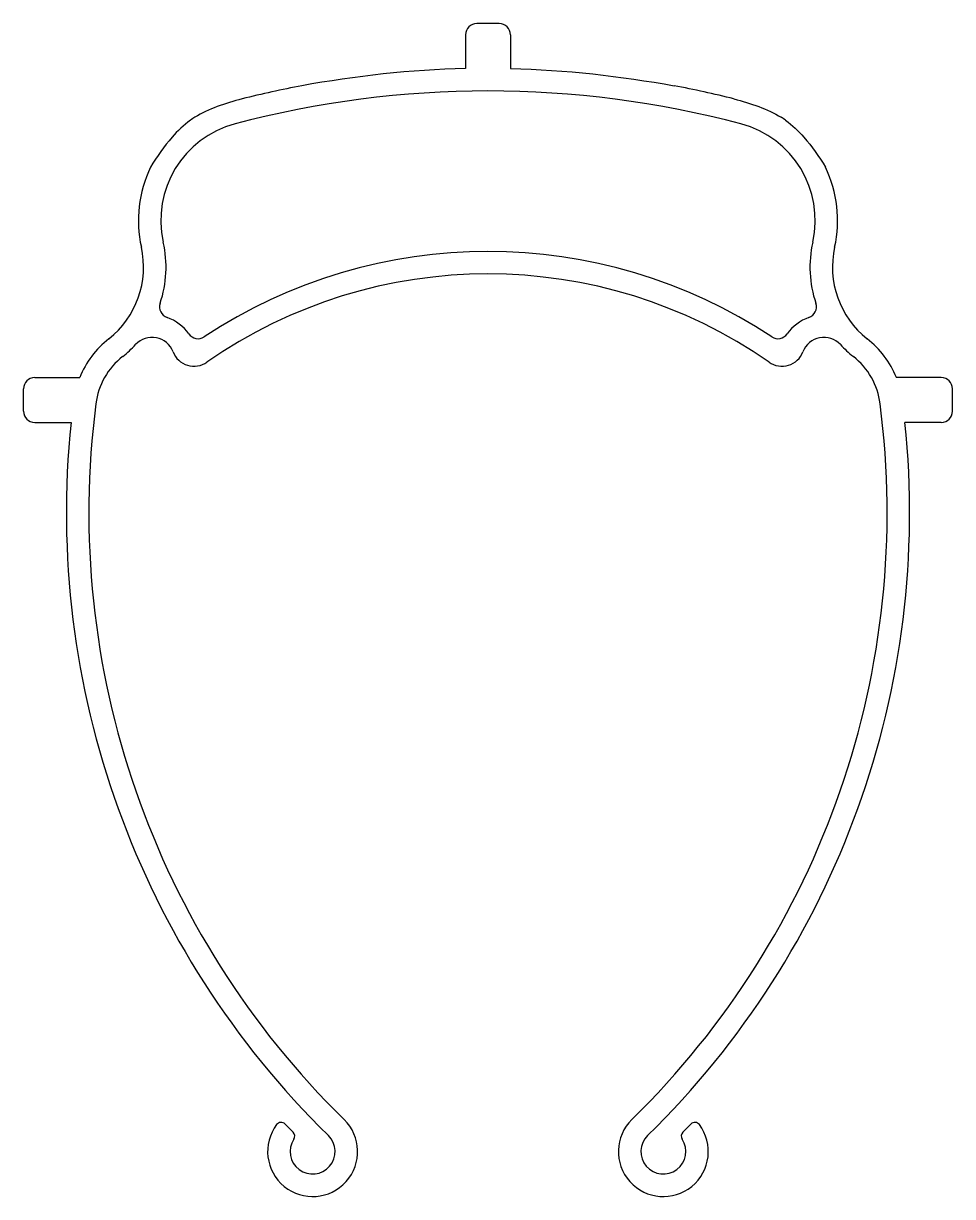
# Model space of a CAD drawing. Header units: inches. Extents: x 0.32 to 6.83, y 0.37 to 8.58.
import ezdxf

# ---------------------------------------------------------------- set-up
doc = ezdxf.new("R2010")
doc.units = ezdxf.units.IN
doc.header["$MEASUREMENT"] = 0

msp = doc.modelspace()

# ---------------------------------------------------------------- linework, layer by layer
at = {"color": 7, "linetype": 'Continuous', "lineweight": 25}
for p, q in [((3.6508, 8.5788), (3.4933, 8.5788)), ((3.4145, 8.5), (3.4145, 8.2628)), ((3.7295, 8.5), (3.7295, 8.2628)), ((0.3974, 6.0994), (0.7124, 6.0994)), ((6.7467, 6.0994), (6.4317, 6.0994)), ((0.3187, 5.8632), (0.3187, 6.0207)), ((6.8254, 5.8632), (6.8254, 6.0207)), ((0.3974, 5.7845), (0.6519, 5.7845)), ((6.7467, 5.7845), (6.4922, 5.7845)), ((2.2075, 0.8165), (2.151, 0.873)), ((4.9366, 0.8165), (4.9931, 0.873))]:
    msp.add_line(p, q, dxfattribs=at)
for centre, radius, start, end in [((3.4933, 8.5), 0.0787, 90, 180), ((3.6508, 8.5), 0.0787, 360, 90), ((3.572, 1.1946), 7.0692, 100.62684, 104.0983), ((3.572, 1.1946), 7.0692, 75.9017, 79.37316), ((3.572, 1.1946), 6.9117, 75.14784, 104.85216), ((1.9794, 7.2004), 0.8559, 122.47861, 124.98063), ((5.1647, 7.2004), 0.8559, 55.01937, 57.52139), ((1.9794, 7.2004), 0.6984, 104.85216, 192.65971), ((5.1647, 7.2004), 0.6984, 347.34029, 75.14784), ((1.9794, 7.2004), 0.8559, 154.26429, 192.65971), ((5.1647, 7.2004), 0.8559, 347.34029, 25.73571), ((0.5208, 6.8727), 0.6391, 308.20645, 12.65971), ((0.5208, 6.8727), 0.7966, 341.45027, 12.65971), ((3.572, 3.3829), 3.5998, 56.48969, 123.51031), ((6.6233, 6.8727), 0.7966, 167.34029, 198.54973), ((6.6233, 6.8727), 0.6391, 167.34029, 231.79355), ((3.572, 3.3829), 3.4423, 55.12017, 124.87983), ((1.3506, 6.5943), 0.0787, 161.45027, 250.53973), ((5.7934, 6.5943), 0.0787, 289.46027, 18.54973), ((1.2194, 6.2231), 0.315, 35.19804, 70.53973), ((5.9246, 6.2231), 0.315, 109.46027, 144.80196), ((1.3245, 5.8516), 0.6604, 128.20645, 157.95949), ((0.5208, 6.8727), 0.7966, 308.20645, 317.08193), ((1.2194, 6.2231), 0.1575, 21.00973, 137.08193), ((1.5412, 6.45), 0.0787, 215.19804, 303.51031), ((5.6029, 6.45), 0.0787, 236.48969, 324.80196), ((5.9246, 6.2231), 0.1575, 42.91807, 158.99027), ((6.6233, 6.8727), 0.7966, 222.91807, 231.79355), ((5.8196, 5.8516), 0.6604, 22.04051, 51.79355), ((1.3245, 5.8516), 0.5029, 128.20645, 172.64076), ((1.5135, 6.336), 0.1575, 201.00973, 304.87983), ((5.6306, 6.336), 0.1575, 235.12017, 338.99027), ((5.8196, 5.8516), 0.5029, 7.35924, 51.79355), ((0.3974, 6.0207), 0.0787, 90, 180), ((6.7467, 6.0207), 0.0787, 360, 90), ((6.7216, 5.1545), 5.9449, 172.64076, 225.62541), ((0.4224, 5.1545), 5.9449, 314.37459, 7.35924), ((0.3974, 5.8632), 0.0787, 180, 270), ((6.7467, 5.8632), 0.0787, 270, 360), ((6.7216, 5.1545), 6.1024, 174.07505, 225.62541), ((0.4224, 5.1545), 6.1024, 314.37459, 5.92495), ((2.3438, 0.6801), 0.315, 143.21321, 45.62541), ((4.8002, 0.6801), 0.315, 134.37459, 36.78679), ((2.1231, 0.8451), 0.0394, 45, 143.21321), ((5.0209, 0.8451), 0.0394, 36.78679, 135), ((2.3438, 0.6801), 0.1575, 146.53696, 45.62541), ((2.1796, 0.7886), 0.0394, 326.53696, 45), ((4.8002, 0.6801), 0.1575, 134.37459, 33.46304), ((4.9644, 0.7886), 0.0394, 135, 213.46304)]:
    msp.add_arc(centre, radius, start, end, dxfattribs=at)
for points in [[(3.4145, 8.2628), (3.0313, 8.2551), (2.6424, 8.2098), (2.2684, 8.1426)], [(3.7295, 8.2628), (4.1127, 8.2551), (4.5017, 8.2098), (4.8757, 8.1426)], [(1.8501, 8.0509), (1.7334, 8.0192), (1.6131, 7.9805), (1.5198, 7.9224)], [(5.294, 8.0509), (5.4106, 8.0192), (5.531, 7.9805), (5.6243, 7.9224)]]:
    msp.add_open_spline(points, degree=3, dxfattribs=at)
for points in [[(1.4887, 7.9016), (1.4398, 7.8667), (1.3397, 7.7685), (1.2543, 7.6484), (1.2084, 7.572)], [(5.6553, 7.9016), (5.7042, 7.8667), (5.8043, 7.7685), (5.8898, 7.6484), (5.9356, 7.572)]]:
    msp.add_open_spline(points, degree=3, knots=[0.5005347, 0.5005347, 0.5005347, 0.5005347, 0.5466505, 0.6121294, 0.6121294, 0.6121294, 0.6121294], dxfattribs=at)

doc.saveas('drawing.dxf')
